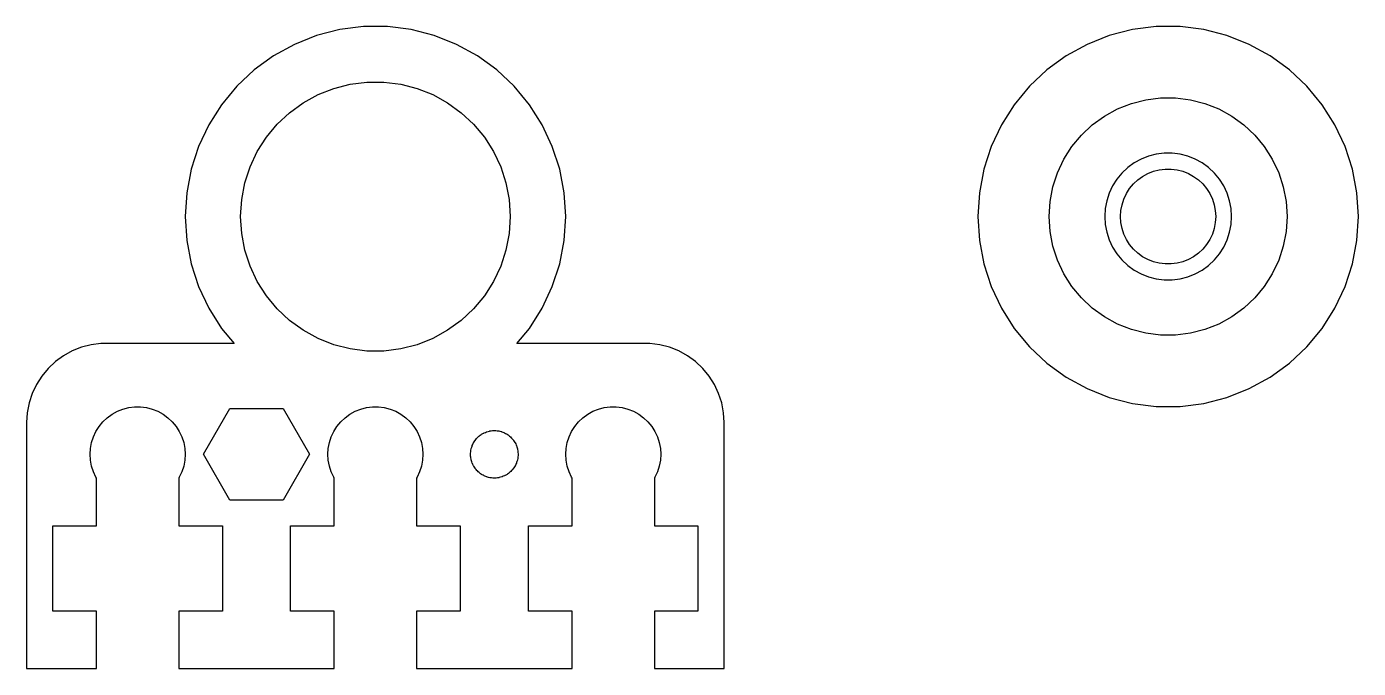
# Model space of a CAD drawing. Header units: metres. Extents: x -22 to 62, y -28 to 174.
# Drawn here: x -22 to 62, y 25.5 to 66 of the extents above; entities that cross this region are included whole.
import ezdxf

# ---------------------------------------------------------------- set-up
doc = ezdxf.new("R2010")
doc.units = ezdxf.units.M

msp = doc.modelspace()

# ---------------------------------------------------------------- linework, layer by layer
for p, q in [((-2.24857, 65.7874), (-3.70819, 65.4127)), ((-0.75348, 65.9763), (-2.24857, 65.7874)), ((0.75348, 65.9763), (-0.75348, 65.9763)), ((2.24857, 65.7874), (0.75348, 65.9763)), ((3.70819, 65.4127), (2.24857, 65.7874)), ((47.7514, 65.7874), (46.2918, 65.4127)), ((49.2465, 65.9763), (47.7514, 65.7874)), ((50.7535, 65.9763), (49.2465, 65.9763)), ((52.2486, 65.7874), (50.7535, 65.9763)), ((53.7082, 65.4127), (52.2486, 65.7874)), ((-5.10934, 64.8579), (-6.42992, 64.1319)), ((-3.70819, 65.4127), (-5.10934, 64.8579)), ((5.10934, 64.8579), (3.70819, 65.4127)), ((6.42992, 64.1319), (5.10934, 64.8579)), ((44.8906, 64.8579), (43.5701, 64.1319)), ((46.2918, 65.4127), (44.8906, 64.8579)), ((55.1093, 64.8579), (53.7082, 65.4127)), ((56.4299, 64.1319), (55.1093, 64.8579)), ((-6.42992, 64.1319), (-7.64908, 63.2462)), ((7.64908, 63.2462), (6.42992, 64.1319)), ((43.5701, 64.1319), (42.3509, 63.2462)), ((57.6491, 63.2462), (56.4299, 64.1319)), ((-7.64908, 63.2462), (-8.74762, 62.2146)), ((8.74762, 62.2146), (7.64908, 63.2462)), ((42.3509, 63.2462), (41.2524, 62.2146)), ((58.7476, 62.2146), (57.6491, 63.2462)), ((-8.74762, 62.2146), (-9.70819, 61.0534)), ((-2.62663, 62.084), (-1.59273, 62.3494)), ((-1.59273, 62.3494), (-0.53371, 62.4832)), ((-0.53371, 62.4832), (0.53371, 62.4832)), ((0.53371, 62.4832), (1.59273, 62.3494)), ((1.59273, 62.3494), (2.62663, 62.084)), ((9.70819, 61.0534), (8.74762, 62.2146)), ((41.2524, 62.2146), (40.2918, 61.0534)), ((59.7082, 61.0534), (58.7476, 62.2146)), ((-4.55452, 61.1768), (-3.61911, 61.691)), ((-3.61911, 61.691), (-2.62663, 62.084)), ((2.62663, 62.084), (3.61911, 61.691)), ((3.61911, 61.691), (4.55452, 61.1768)), ((47.6824, 61.1329), (48.5946, 61.3671)), ((48.5946, 61.3671), (49.5291, 61.4852)), ((49.5291, 61.4852), (50.4709, 61.4852)), ((50.4709, 61.4852), (51.4053, 61.3671)), ((51.4053, 61.3671), (52.3176, 61.1329)), ((-9.70819, 61.0534), (-10.5157, 59.781)), ((-6.19623, 59.8186), (-5.41809, 60.5494)), ((-5.41809, 60.5494), (-4.55452, 61.1768)), ((4.55452, 61.1768), (5.41809, 60.5494)), ((5.41809, 60.5494), (6.19623, 59.8186)), ((10.5157, 59.781), (9.70819, 61.0534)), ((40.2918, 61.0534), (39.4843, 59.781)), ((45.9813, 60.3325), (46.8067, 60.7862)), ((46.8067, 60.7862), (47.6824, 61.1329)), ((52.3176, 61.1329), (53.1933, 60.7862)), ((53.1933, 60.7862), (54.0187, 60.3325)), ((60.5157, 59.781), (59.7082, 61.0534)), ((-10.5157, 59.781), (-11.1573, 58.4175)), ((-6.87663, 58.9962), (-6.19623, 59.8186)), ((6.19623, 59.8186), (6.87663, 58.9962)), ((11.1573, 58.4175), (10.5157, 59.781)), ((39.4843, 59.781), (38.8427, 58.4175)), ((44.5327, 59.1341), (45.2193, 59.7788)), ((45.2193, 59.7788), (45.9813, 60.3325)), ((54.0187, 60.3325), (54.7807, 59.7788)), ((54.7807, 59.7788), (55.4673, 59.1341)), ((61.1573, 58.4175), (60.5157, 59.781)), ((-7.44859, 58.0949), (-6.87663, 58.9962)), ((6.87663, 58.9962), (7.44859, 58.0949)), ((43.9324, 58.4084), (44.5327, 59.1341)), ((55.4673, 59.1341), (56.0676, 58.4084)), ((-11.1573, 58.4175), (-11.623, 56.9843)), ((-7.90309, 57.129), (-7.44859, 58.0949)), ((7.44859, 58.0949), (7.90309, 57.129)), ((11.623, 56.9843), (11.1573, 58.4175)), ((38.8427, 58.4175), (38.377, 56.9843)), ((43.4277, 57.6131), (43.9324, 58.4084)), ((49.7488, 57.9921), (49.2505, 57.9291)), ((50.2512, 57.9921), (49.7488, 57.9921)), ((50.7495, 57.9291), (50.2512, 57.9921)), ((56.0676, 58.4084), (56.5723, 57.6131)), ((61.623, 56.9843), (61.1573, 58.4175)), ((-8.23296, 56.1139), (-7.90309, 57.129)), ((7.90309, 57.129), (8.23296, 56.1139)), ((43.0267, 56.7609), (43.4277, 57.6131)), ((47.8567, 57.3773), (47.4503, 57.082)), ((48.2969, 57.6193), (47.8567, 57.3773)), ((48.7639, 57.8042), (48.2969, 57.6193)), ((49.2505, 57.9291), (48.7639, 57.8042)), ((51.2361, 57.8042), (50.7495, 57.9291)), ((51.7031, 57.6193), (51.2361, 57.8042)), ((52.1433, 57.3773), (51.7031, 57.6193)), ((52.5497, 57.082), (52.1433, 57.3773)), ((56.5723, 57.6131), (56.9733, 56.7609)), ((-11.623, 56.9843), (-11.9054, 55.504)), ((11.9054, 55.504), (11.623, 56.9843)), ((38.377, 56.9843), (38.0946, 55.504)), ((42.7356, 55.8652), (43.0267, 56.7609)), ((46.7639, 56.3511), (46.4948, 55.927)), ((47.0841, 56.7382), (46.7639, 56.3511)), ((47.4503, 57.082), (47.0841, 56.7382)), ((47.8131, 56.0536), (48.0877, 56.3115)), ((48.0877, 56.3115), (48.3925, 56.533)), ((48.3925, 56.533), (48.7227, 56.7145)), ((48.7227, 56.7145), (49.0729, 56.8532)), ((49.0729, 56.8532), (49.4379, 56.9469)), ((49.4379, 56.9469), (49.8116, 56.9941)), ((49.8116, 56.9941), (50.1884, 56.9941)), ((50.1884, 56.9941), (50.5621, 56.9469)), ((50.5621, 56.9469), (50.927, 56.8532)), ((50.927, 56.8532), (51.2773, 56.7145)), ((51.2773, 56.7145), (51.6075, 56.533)), ((51.6075, 56.533), (51.9123, 56.3115)), ((51.9123, 56.3115), (52.1869, 56.0536)), ((52.9159, 56.7382), (52.5497, 57.082)), ((53.2361, 56.3511), (52.9159, 56.7382)), ((53.5052, 55.927), (53.2361, 56.3511)), ((56.9733, 56.7609), (57.2644, 55.8652)), ((61.9054, 55.504), (61.623, 56.9843)), ((-11.9054, 55.504), (-12, 54)), ((-8.43297, 55.0653), (-8.23296, 56.1139)), ((8.23296, 56.1139), (8.43297, 55.0653)), ((12, 54), (11.9054, 55.504)), ((38.0946, 55.504), (38, 54)), ((42.5591, 54.94), (42.7356, 55.8652)), ((46.2809, 55.4725), (46.1257, 54.9948)), ((46.4948, 55.927), (46.2809, 55.4725)), ((47.2107, 55.1044), (47.3711, 55.4453)), ((47.3711, 55.4453), (47.5729, 55.7634)), ((47.5729, 55.7634), (47.8131, 56.0536)), ((52.1869, 56.0536), (52.427, 55.7634)), ((52.427, 55.7634), (52.6289, 55.4453)), ((52.6289, 55.4453), (52.7893, 55.1044)), ((53.7191, 55.4725), (53.5052, 55.927)), ((53.8743, 54.9948), (53.7191, 55.4725)), ((57.2644, 55.8652), (57.4409, 54.94)), ((62, 54), (61.9054, 55.504)), ((-8.5, 54), (-8.43297, 55.0653)), ((8.43297, 55.0653), (8.5, 54)), ((42.5, 54), (42.5591, 54.94)), ((46.1257, 54.9948), (46.0315, 54.5013)), ((47.0237, 54.376), (47.0942, 54.7461)), ((47.0942, 54.7461), (47.2107, 55.1044)), ((52.7893, 55.1044), (52.9057, 54.7461)), ((52.9057, 54.7461), (52.9763, 54.376)), ((53.9685, 54.5013), (53.8743, 54.9948)), ((57.4409, 54.94), (57.5, 54)), ((-12, 54), (-11.9054, 52.496)), ((-8.43297, 52.9347), (-8.5, 54)), ((8.5, 54), (8.43297, 52.9347)), ((11.9054, 52.496), (12, 54)), ((38, 54), (38.0946, 52.496)), ((42.5591, 53.06), (42.5, 54)), ((46.0315, 54.5013), (46, 54)), ((46, 54), (46.0315, 53.4987)), ((47, 54), (47.0237, 54.376)), ((47.0237, 53.624), (47, 54)), ((52.9763, 54.376), (53, 54)), ((53, 54), (52.9763, 53.624)), ((54, 54), (53.9685, 54.5013)), ((53.9685, 53.4987), (54, 54)), ((57.5, 54), (57.4409, 53.06)), ((61.9054, 52.496), (62, 54)), ((-8.23296, 51.8861), (-8.43297, 52.9347)), ((8.43297, 52.9347), (8.23296, 51.8861)), ((42.7356, 52.1348), (42.5591, 53.06)), ((46.0315, 53.4987), (46.1257, 53.0052)), ((46.1257, 53.0052), (46.2809, 52.5275)), ((47.0942, 53.2539), (47.0237, 53.624)), ((47.2107, 52.8956), (47.0942, 53.2539)), ((52.9057, 53.2539), (52.7893, 52.8956)), ((52.9763, 53.624), (52.9057, 53.2539)), ((53.7191, 52.5275), (53.8743, 53.0052)), ((53.8743, 53.0052), (53.9685, 53.4987)), ((57.4409, 53.06), (57.2644, 52.1348)), ((-11.9054, 52.496), (-11.623, 51.0157)), ((11.623, 51.0157), (11.9054, 52.496)), ((38.0946, 52.496), (38.377, 51.0157)), ((43.0267, 51.2391), (42.7356, 52.1348)), ((46.2809, 52.5275), (46.4948, 52.073)), ((47.3711, 52.5547), (47.2107, 52.8956)), ((47.5729, 52.2366), (47.3711, 52.5547)), ((47.8131, 51.9464), (47.5729, 52.2366)), ((52.427, 52.2366), (52.1869, 51.9464)), ((52.6289, 52.5547), (52.427, 52.2366)), ((52.7893, 52.8956), (52.6289, 52.5547)), ((53.5052, 52.073), (53.7191, 52.5275)), ((57.2644, 52.1348), (56.9733, 51.2391)), ((61.623, 51.0157), (61.9054, 52.496)), ((-7.90309, 50.871), (-8.23296, 51.8861)), ((8.23296, 51.8861), (7.90309, 50.871)), ((46.4948, 52.073), (46.7639, 51.6489)), ((46.7639, 51.6489), (47.0841, 51.2618)), ((47.0841, 51.2618), (47.4503, 50.918)), ((48.0877, 51.6885), (47.8131, 51.9464)), ((48.3925, 51.467), (48.0877, 51.6885)), ((48.7227, 51.2855), (48.3925, 51.467)), ((49.0729, 51.1468), (48.7227, 51.2855)), ((51.2773, 51.2855), (50.927, 51.1468)), ((51.6075, 51.467), (51.2773, 51.2855)), ((51.9123, 51.6885), (51.6075, 51.467)), ((52.1869, 51.9464), (51.9123, 51.6885)), ((52.5497, 50.918), (52.9159, 51.2618)), ((52.9159, 51.2618), (53.2361, 51.6489)), ((53.2361, 51.6489), (53.5052, 52.073)), ((-11.623, 51.0157), (-11.1573, 49.5825)), ((-7.44859, 49.9051), (-7.90309, 50.871)), ((7.90309, 50.871), (7.44859, 49.9051)), ((11.1573, 49.5825), (11.623, 51.0157)), ((38.377, 51.0157), (38.8427, 49.5825)), ((43.4277, 50.3869), (43.0267, 51.2391)), ((47.4503, 50.918), (47.8567, 50.6227)), ((47.8567, 50.6227), (48.2969, 50.3807)), ((49.4379, 51.0531), (49.0729, 51.1468)), ((49.8116, 51.0059), (49.4379, 51.0531)), ((50.1884, 51.0059), (49.8116, 51.0059)), ((50.5621, 51.0531), (50.1884, 51.0059)), ((50.927, 51.1468), (50.5621, 51.0531)), ((51.7031, 50.3807), (52.1433, 50.6227)), ((52.1433, 50.6227), (52.5497, 50.918)), ((56.9733, 51.2391), (56.5723, 50.3869)), ((61.1573, 49.5825), (61.623, 51.0157)), ((-11.1573, 49.5825), (-10.5157, 48.219)), ((-6.87663, 49.0038), (-7.44859, 49.9051)), ((7.44859, 49.9051), (6.87663, 49.0038)), ((10.5157, 48.219), (11.1573, 49.5825)), ((38.8427, 49.5825), (39.4843, 48.219)), ((43.9324, 49.5916), (43.4277, 50.3869)), ((44.5327, 48.8659), (43.9324, 49.5916)), ((48.2969, 50.3807), (48.7639, 50.1958)), ((48.7639, 50.1958), (49.2505, 50.0709)), ((49.2505, 50.0709), (49.7488, 50.0079)), ((49.7488, 50.0079), (50.2512, 50.0079)), ((50.2512, 50.0079), (50.7495, 50.0709)), ((50.7495, 50.0709), (51.2361, 50.1958)), ((51.2361, 50.1958), (51.7031, 50.3807)), ((56.0676, 49.5916), (55.4673, 48.8659)), ((56.5723, 50.3869), (56.0676, 49.5916)), ((60.5157, 48.219), (61.1573, 49.5825)), ((-6.19623, 48.1814), (-6.87663, 49.0038)), ((6.87663, 49.0038), (6.19623, 48.1814)), ((45.2193, 48.2212), (44.5327, 48.8659)), ((55.4673, 48.8659), (54.7807, 48.2212)), ((-10.5157, 48.219), (-9.70819, 46.9466)), ((-5.41809, 47.4506), (-6.19623, 48.1814)), ((6.19623, 48.1814), (5.41809, 47.4506)), ((9.70819, 46.9466), (10.5157, 48.219)), ((39.4843, 48.219), (40.2918, 46.9466)), ((45.9813, 47.6675), (45.2193, 48.2212)), ((54.7807, 48.2212), (54.0187, 47.6675)), ((59.7082, 46.9466), (60.5157, 48.219)), ((-4.55452, 46.8232), (-5.41809, 47.4506)), ((5.41809, 47.4506), (4.55452, 46.8232)), ((46.8067, 47.2138), (45.9813, 47.6675)), ((47.6824, 46.8671), (46.8067, 47.2138)), ((53.1933, 47.2138), (52.3176, 46.8671)), ((54.0187, 47.6675), (53.1933, 47.2138)), ((-9.70819, 46.9466), (-8.91696, 45.9901)), ((-3.61911, 46.309), (-4.55452, 46.8232)), ((-2.62663, 45.916), (-3.61911, 46.309)), ((3.61911, 46.309), (2.62663, 45.916)), ((4.55452, 46.8232), (3.61911, 46.309)), ((8.91696, 45.9901), (9.70819, 46.9466)), ((40.2918, 46.9466), (41.2524, 45.7854)), ((48.5946, 46.6329), (47.6824, 46.8671)), ((49.5291, 46.5148), (48.5946, 46.6329)), ((50.4709, 46.5148), (49.5291, 46.5148)), ((51.4053, 46.6329), (50.4709, 46.5148)), ((52.3176, 46.8671), (51.4053, 46.6329)), ((58.7476, 45.7854), (59.7082, 46.9466)), ((-19.1289, 45.5241), (-19.6791, 45.2216)), ((-18.5451, 45.7553), (-19.1289, 45.5241)), ((-17.9369, 45.9114), (-18.5451, 45.7553)), ((-17.3139, 45.9901), (-17.9369, 45.9114)), ((-8.91696, 45.9901), (-17.3139, 45.9901)), ((-1.59273, 45.6506), (-2.62663, 45.916)), ((-0.53371, 45.5168), (-1.59273, 45.6506)), ((0.53371, 45.5168), (-0.53371, 45.5168)), ((1.59273, 45.6506), (0.53371, 45.5168)), ((2.62663, 45.916), (1.59273, 45.6506)), ((17.3139, 45.9901), (8.91696, 45.9901)), ((17.9369, 45.9114), (17.3139, 45.9901)), ((18.5451, 45.7553), (17.9369, 45.9114)), ((19.1289, 45.5241), (18.5451, 45.7553)), ((19.6791, 45.2216), (19.1289, 45.5241)), ((41.2524, 45.7854), (42.3509, 44.7538)), ((57.6491, 44.7538), (58.7476, 45.7854)), ((-20.1871, 44.8526), (-20.6448, 44.4227)), ((-19.6791, 45.2216), (-20.1871, 44.8526)), ((20.1871, 44.8526), (19.6791, 45.2216)), ((20.6448, 44.4227), (20.1871, 44.8526)), ((42.3509, 44.7538), (43.5701, 43.8681)), ((56.4299, 43.8681), (57.6491, 44.7538)), ((-21.0451, 43.9389), (-21.3815, 43.4088)), ((-20.6448, 44.4227), (-21.0451, 43.9389)), ((21.0451, 43.9389), (20.6448, 44.4227)), ((21.3815, 43.4088), (21.0451, 43.9389)), ((43.5701, 43.8681), (44.8906, 43.1421)), ((55.1093, 43.1421), (56.4299, 43.8681)), ((-21.6489, 42.8406), (-21.8429, 42.2435)), ((-21.3815, 43.4088), (-21.6489, 42.8406)), ((21.6489, 42.8406), (21.3815, 43.4088)), ((21.8429, 42.2435), (21.6489, 42.8406)), ((44.8906, 43.1421), (46.2918, 42.5873)), ((53.7082, 42.5873), (55.1093, 43.1421)), ((-21.8429, 42.2435), (-21.9606, 41.6267)), ((21.9606, 41.6267), (21.8429, 42.2435)), ((46.2918, 42.5873), (47.7514, 42.2126)), ((47.7514, 42.2126), (49.2465, 42.0237)), ((49.2465, 42.0237), (50.7535, 42.0237)), ((50.7535, 42.0237), (52.2486, 42.2126)), ((52.2486, 42.2126), (53.7082, 42.5873)), ((-21.9606, 41.6267), (-22, 41)), ((-17.1869, 41.0536), (-16.9123, 41.3116)), ((-16.9123, 41.3116), (-16.6075, 41.533)), ((-16.6075, 41.533), (-16.2773, 41.7145)), ((-16.2773, 41.7145), (-15.927, 41.8532)), ((-15.927, 41.8532), (-15.5621, 41.9469)), ((-15.5621, 41.9469), (-15.1884, 41.9941)), ((-15.1884, 41.9941), (-14.8116, 41.9941)), ((-14.8116, 41.9941), (-14.4379, 41.9469)), ((-14.4379, 41.9469), (-14.0729, 41.8532)), ((-14.0729, 41.8532), (-13.7227, 41.7145)), ((-13.7227, 41.7145), (-13.3925, 41.533)), ((-13.3925, 41.533), (-13.0877, 41.3116)), ((-13.0877, 41.3116), (-12.8131, 41.0536)), ((-10.8466, 39), (-9.17329, 41.8982)), ((-9.17329, 41.8982), (-5.82671, 41.8982)), ((-5.82671, 41.8982), (-4.1534, 39)), ((-2.1869, 41.0536), (-1.91226, 41.3116)), ((-1.91226, 41.3116), (-1.60747, 41.533)), ((-1.60747, 41.533), (-1.27733, 41.7145)), ((-1.27733, 41.7145), (-0.92705, 41.8532)), ((-0.92705, 41.8532), (-0.56213, 41.9469)), ((-0.56213, 41.9469), (-0.18837, 41.9941)), ((-0.18837, 41.9941), (0.18837, 41.9941)), ((0.18837, 41.9941), (0.56213, 41.9469)), ((0.56213, 41.9469), (0.92705, 41.8532)), ((0.92705, 41.8532), (1.27733, 41.7145)), ((1.27733, 41.7145), (1.60747, 41.533)), ((1.60747, 41.533), (1.91226, 41.3116)), ((1.91226, 41.3116), (2.1869, 41.0536)), ((12.8131, 41.0536), (13.0877, 41.3116)), ((13.0877, 41.3116), (13.3925, 41.533)), ((13.3925, 41.533), (13.7227, 41.7145)), ((13.7227, 41.7145), (14.0729, 41.8532)), ((14.0729, 41.8532), (14.4379, 41.9469)), ((14.4379, 41.9469), (14.8116, 41.9941)), ((14.8116, 41.9941), (15.1884, 41.9941)), ((15.1884, 41.9941), (15.5621, 41.9469)), ((15.5621, 41.9469), (15.927, 41.8532)), ((15.927, 41.8532), (16.2773, 41.7145)), ((16.2773, 41.7145), (16.6075, 41.533)), ((16.6075, 41.533), (16.9123, 41.3116)), ((16.9123, 41.3116), (17.1869, 41.0536)), ((22, 41), (21.9606, 41.6267)), ((-22, 41), (-22, 25.5)), ((-17.7893, 40.1044), (-17.6289, 40.4453)), ((-17.6289, 40.4453), (-17.427, 40.7634)), ((-17.427, 40.7634), (-17.1869, 41.0536)), ((-12.8131, 41.0536), (-12.5729, 40.7634)), ((-12.5729, 40.7634), (-12.3711, 40.4453)), ((-12.3711, 40.4453), (-12.2107, 40.1044)), ((-2.78932, 40.1044), (-2.62891, 40.4453)), ((-2.62891, 40.4453), (-2.42705, 40.7634)), ((-2.42705, 40.7634), (-2.1869, 41.0536)), ((2.1869, 41.0536), (2.42705, 40.7634)), ((2.42705, 40.7634), (2.62891, 40.4453)), ((2.62891, 40.4453), (2.78932, 40.1044)), ((6.76505, 40.3043), (6.83304, 40.3436)), ((6.83304, 40.3436), (6.84753, 40.3497)), ((6.84753, 40.3497), (6.86133, 40.3573)), ((6.86133, 40.3573), (6.93431, 40.3861)), ((6.93431, 40.3861), (7.0067, 40.4166)), ((7.0067, 40.4166), (7.02184, 40.4208)), ((7.02184, 40.4208), (7.03647, 40.4266)), ((7.03647, 40.4266), (7.1125, 40.4461)), ((7.1125, 40.4461), (7.18813, 40.4672)), ((7.18813, 40.4672), (7.20369, 40.4695)), ((7.20369, 40.4695), (7.21892, 40.4734)), ((7.21892, 40.4734), (7.29681, 40.4833)), ((7.29681, 40.4833), (7.37448, 40.4948)), ((7.37448, 40.4948), (7.3902, 40.4951)), ((7.3902, 40.4951), (7.40581, 40.4971)), ((7.40581, 40.4971), (7.48433, 40.4971)), ((7.48433, 40.4971), (7.56281, 40.4987)), ((7.56281, 40.4987), (7.57845, 40.4971)), ((7.57845, 40.4971), (7.59418, 40.4971)), ((7.59418, 40.4971), (7.67207, 40.4872)), ((7.67207, 40.4872), (7.75015, 40.479)), ((7.75015, 40.479), (7.76546, 40.4754)), ((7.76546, 40.4754), (7.78107, 40.4734)), ((7.78107, 40.4734), (7.85712, 40.4539)), ((7.85712, 40.4539), (7.93353, 40.436)), ((7.93353, 40.436), (7.94829, 40.4305)), ((7.94829, 40.4305), (7.96352, 40.4266)), ((7.96352, 40.4266), (8.0365, 40.3977)), ((8.0365, 40.3977), (8.11009, 40.3703)), ((8.11009, 40.3703), (8.12404, 40.363)), ((8.12404, 40.363), (8.13866, 40.3573)), ((8.13866, 40.3573), (8.20744, 40.3194)), ((12.2107, 40.1044), (12.3711, 40.4453)), ((12.3711, 40.4453), (12.5729, 40.7634)), ((12.5729, 40.7634), (12.8131, 41.0536)), ((17.1869, 41.0536), (17.427, 40.7634)), ((17.427, 40.7634), (17.6289, 40.4453)), ((17.6289, 40.4453), (17.7893, 40.1044)), ((22, 25.5), (22, 41)), ((-17.9763, 39.376), (-17.9057, 39.7461)), ((-17.9057, 39.7461), (-17.7893, 40.1044)), ((-12.2107, 40.1044), (-12.0942, 39.7461)), ((-12.0942, 39.7461), (-12.0237, 39.376)), ((-2.97633, 39.376), (-2.90575, 39.7461)), ((-2.90575, 39.7461), (-2.78932, 40.1044)), ((2.78932, 40.1044), (2.90575, 39.7461)), ((2.90575, 39.7461), (2.97633, 39.376)), ((6.07137, 39.4477), (6.09407, 39.5229)), ((6.09407, 39.5229), (6.10046, 39.5372)), ((6.10046, 39.5372), (6.10533, 39.5522)), ((6.10533, 39.5522), (6.13875, 39.6232)), ((6.13875, 39.6232), (6.17068, 39.6949)), ((6.17068, 39.6949), (6.17883, 39.7084)), ((6.17883, 39.7084), (6.18553, 39.7226)), ((6.18553, 39.7226), (6.2276, 39.7889)), ((6.2276, 39.7889), (6.26826, 39.8561)), ((6.26826, 39.8561), (6.27805, 39.8684)), ((6.27805, 39.8684), (6.28647, 39.8817)), ((6.28647, 39.8817), (6.33652, 39.9422)), ((6.33652, 39.9422), (6.38527, 40.0037)), ((6.38527, 40.0037), (6.39651, 40.0147)), ((6.39651, 40.0147), (6.40654, 40.0268)), ((6.40654, 40.0268), (6.46378, 40.0806)), ((6.46378, 40.0806), (6.51987, 40.1355)), ((6.51987, 40.1355), (6.53239, 40.145)), ((6.53239, 40.145), (6.54385, 40.1558)), ((6.54385, 40.1558), (6.60738, 40.2019)), ((6.60738, 40.2019), (6.66991, 40.2494)), ((6.66991, 40.2494), (6.68353, 40.2572)), ((6.68353, 40.2572), (6.69626, 40.2665)), ((6.69626, 40.2665), (6.76505, 40.3043)), ((8.20744, 40.3194), (8.27704, 40.2831)), ((8.27704, 40.2831), (8.28995, 40.2741)), ((8.28995, 40.2741), (8.30373, 40.2665)), ((8.30373, 40.2665), (8.36723, 40.2204)), ((8.36723, 40.2204), (8.43172, 40.1756)), ((8.43172, 40.1756), (8.44341, 40.165)), ((8.44341, 40.165), (8.45613, 40.1558)), ((8.45613, 40.1558), (8.51335, 40.102)), ((8.51335, 40.102), (8.5717, 40.0495)), ((8.5717, 40.0495), (8.58199, 40.0376)), ((8.58199, 40.0376), (8.59344, 40.0268)), ((8.59344, 40.0268), (8.64348, 39.9664)), ((8.64348, 39.9664), (8.69479, 39.9069)), ((8.69479, 39.9069), (8.70349, 39.8938)), ((8.70349, 39.8938), (8.71352, 39.8817)), ((8.71352, 39.8817), (8.75558, 39.8154)), ((8.75558, 39.8154), (8.79903, 39.75)), ((8.79903, 39.75), (8.80603, 39.7359)), ((8.80603, 39.7359), (8.81445, 39.7226)), ((8.81445, 39.7226), (8.84787, 39.6516)), ((8.84787, 39.6516), (8.88278, 39.5813)), ((8.88278, 39.5813), (8.88795, 39.5664)), ((8.88795, 39.5664), (8.89465, 39.5522)), ((8.89465, 39.5522), (8.91891, 39.4775)), ((12.0237, 39.376), (12.0942, 39.7461)), ((12.0942, 39.7461), (12.2107, 40.1044)), ((17.7893, 40.1044), (17.9057, 39.7461)), ((17.9057, 39.7461), (17.9763, 39.376)), ((-18, 39), (-17.9763, 39.376)), ((-17.9763, 38.624), (-18, 39)), ((-12.0237, 39.376), (-12, 39)), ((-12, 39), (-12.0237, 38.624)), ((-9.17329, 36.1018), (-10.8466, 39)), ((-4.1534, 39), (-5.82671, 36.1018)), ((-3, 39), (-2.97633, 39.376)), ((-2.97633, 38.624), (-3, 39)), ((2.97633, 39.376), (3, 39)), ((3, 39), (2.97633, 38.624)), ((6, 39), (6.00491, 39.0783)), ((6.00098, 38.9843), (6, 39)), ((6.00032, 38.9686), (6.00098, 38.9843)), ((6.0069, 38.8904), (6.00032, 38.9686)), ((6.00491, 39.0783), (6.00821, 39.1568)), ((6.01183, 38.812), (6.0069, 38.8904)), ((6.00821, 39.1568), (6.01083, 39.1723)), ((6.01083, 39.1723), (6.01183, 39.188)), ((6.01183, 39.188), (6.02654, 39.2651)), ((6.01477, 38.7966), (6.01183, 38.812)), ((6.01608, 38.7809), (6.01477, 38.7966)), ((6.03241, 38.7041), (6.01608, 38.7809)), ((6.02654, 39.2651), (6.03963, 39.3425)), ((6.04712, 38.627), (6.03241, 38.7041)), ((6.03963, 39.3425), (6.04417, 39.3576)), ((6.04417, 39.3576), (6.04712, 39.373)), ((6.04712, 39.373), (6.07137, 39.4477)), ((8.91891, 39.4775), (8.94473, 39.4034)), ((8.94473, 39.4034), (8.94801, 39.388)), ((8.94801, 39.388), (8.95287, 39.373)), ((8.95287, 39.373), (8.96758, 39.2959)), ((8.95581, 38.6424), (8.95287, 38.627)), ((8.96036, 38.6575), (8.95581, 38.6424)), ((8.97345, 38.7349), (8.96036, 38.6575)), ((8.96758, 39.2959), (8.9839, 39.2191)), ((8.98816, 38.812), (8.97345, 38.7349)), ((8.9839, 39.2191), (8.98521, 39.2035)), ((8.98521, 39.2035), (8.98816, 39.188)), ((8.98816, 39.188), (8.99309, 39.1096)), ((8.98915, 38.8277), (8.98816, 38.812)), ((8.99178, 38.8432), (8.98915, 38.8277)), ((8.99506, 38.9216), (8.99178, 38.8432)), ((8.99309, 39.1096), (8.99966, 39.0314)), ((9, 39), (8.99506, 38.9216)), ((8.99966, 39.0314), (8.99901, 39.0157)), ((8.99901, 39.0157), (9, 39)), ((12, 39), (12.0237, 39.376)), ((12.0237, 38.624), (12, 39)), ((17.9763, 39.376), (18, 39)), ((18, 39), (17.9763, 38.624)), ((-17.9057, 38.2539), (-17.9763, 38.624)), ((-17.7893, 37.8956), (-17.9057, 38.2539)), ((-17.6289, 37.5547), (-17.7893, 37.8956)), ((-12.2107, 37.8956), (-12.3711, 37.5547)), ((-12.0942, 38.2539), (-12.2107, 37.8956)), ((-12.0237, 38.624), (-12.0942, 38.2539)), ((-2.90575, 38.2539), (-2.97633, 38.624)), ((-2.78932, 37.8956), (-2.90575, 38.2539)), ((-2.62891, 37.5547), (-2.78932, 37.8956)), ((2.78932, 37.8956), (2.62891, 37.5547)), ((2.90575, 38.2539), (2.78932, 37.8956)), ((2.97633, 38.624), (2.90575, 38.2539)), ((6.05197, 38.612), (6.04712, 38.627)), ((6.05525, 38.5966), (6.05197, 38.612)), ((6.08107, 38.5225), (6.05525, 38.5966)), ((6.10533, 38.4478), (6.08107, 38.5225)), ((6.11203, 38.4336), (6.10533, 38.4478)), ((6.1172, 38.4187), (6.11203, 38.4336)), ((6.15211, 38.3484), (6.1172, 38.4187)), ((6.18553, 38.2774), (6.15211, 38.3484)), ((6.19395, 38.2641), (6.18553, 38.2774)), ((6.20096, 38.25), (6.19395, 38.2641)), ((6.2444, 38.1846), (6.20096, 38.25)), ((6.28647, 38.1183), (6.2444, 38.1846)), ((6.29649, 38.1062), (6.28647, 38.1183)), ((6.30519, 38.0931), (6.29649, 38.1062)), ((6.35651, 38.0337), (6.30519, 38.0931)), ((6.40654, 37.9732), (6.35651, 38.0337)), ((6.418, 37.9624), (6.40654, 37.9732)), ((6.42828, 37.9505), (6.418, 37.9624)), ((6.48663, 37.898), (6.42828, 37.9505)), ((6.54385, 37.8442), (6.48663, 37.898)), ((6.55658, 37.835), (6.54385, 37.8442)), ((6.56827, 37.8245), (6.55658, 37.835)), ((6.63275, 37.7796), (6.56827, 37.8245)), ((8.45613, 37.8442), (8.39261, 37.7981)), ((8.46759, 37.855), (8.45613, 37.8442)), ((8.48012, 37.8645), (8.46759, 37.855)), ((8.53621, 37.9194), (8.48012, 37.8645)), ((8.59344, 37.9732), (8.53621, 37.9194)), ((8.60347, 37.9853), (8.59344, 37.9732)), ((8.61472, 37.9963), (8.60347, 37.9853)), ((8.66347, 38.0578), (8.61472, 37.9963)), ((8.71352, 38.1183), (8.66347, 38.0578)), ((8.72194, 38.1316), (8.71352, 38.1183)), ((8.73172, 38.1439), (8.72194, 38.1316)), ((8.77238, 38.2111), (8.73172, 38.1439)), ((8.81445, 38.2774), (8.77238, 38.2111)), ((8.82115, 38.2916), (8.81445, 38.2774)), ((8.8293, 38.3051), (8.82115, 38.2916)), ((8.86124, 38.3768), (8.8293, 38.3051)), ((8.89465, 38.4478), (8.86124, 38.3768)), ((8.89952, 38.4628), (8.89465, 38.4478)), ((8.90591, 38.4771), (8.89952, 38.4628)), ((8.92862, 38.5523), (8.90591, 38.4771)), ((8.95287, 38.627), (8.92862, 38.5523)), ((12.0942, 38.2539), (12.0237, 38.624)), ((12.2107, 37.8956), (12.0942, 38.2539)), ((12.3711, 37.5547), (12.2107, 37.8956)), ((17.7893, 37.8956), (17.6289, 37.5547)), ((17.9057, 38.2539), (17.7893, 37.8956)), ((17.9763, 38.624), (17.9057, 38.2539)), ((-17.5942, 37.5), (-17.6289, 37.5547)), ((-17.5942, 34.5), (-17.5942, 37.5)), ((-12.3711, 37.5547), (-12.4058, 37.5)), ((-12.4058, 37.5), (-12.4058, 34.5)), ((-2.59418, 37.5), (-2.62891, 37.5547)), ((-2.59418, 34.5), (-2.59418, 37.5)), ((2.62891, 37.5547), (2.59418, 37.5)), ((2.59418, 37.5), (2.59418, 34.5)), ((6.69626, 37.7335), (6.63275, 37.7796)), ((6.71004, 37.7259), (6.69626, 37.7335)), ((6.72295, 37.717), (6.71004, 37.7259)), ((6.79254, 37.6806), (6.72295, 37.717)), ((6.86133, 37.6428), (6.79254, 37.6806)), ((6.87595, 37.637), (6.86133, 37.6428)), ((6.88989, 37.6297), (6.87595, 37.637)), ((6.96349, 37.6023), (6.88989, 37.6297)), ((7.03647, 37.5734), (6.96349, 37.6023)), ((7.0517, 37.5695), (7.03647, 37.5734)), ((7.06645, 37.564), (7.0517, 37.5695)), ((7.14287, 37.5461), (7.06645, 37.564)), ((7.21892, 37.5266), (7.14287, 37.5461)), ((7.23453, 37.5246), (7.21892, 37.5266)), ((7.24983, 37.521), (7.23453, 37.5246)), ((7.32791, 37.5128), (7.24983, 37.521)), ((7.40581, 37.503), (7.32791, 37.5128)), ((7.42154, 37.503), (7.40581, 37.503)), ((7.43718, 37.5013), (7.42154, 37.503)), ((7.51566, 37.503), (7.43718, 37.5013)), ((7.59418, 37.503), (7.51566, 37.503)), ((7.60979, 37.5049), (7.59418, 37.503)), ((7.6255, 37.5053), (7.60979, 37.5049)), ((7.70317, 37.5167), (7.6255, 37.5053)), ((7.78107, 37.5266), (7.70317, 37.5167)), ((7.7963, 37.5305), (7.78107, 37.5266)), ((7.81186, 37.5328), (7.7963, 37.5305)), ((7.88748, 37.5539), (7.81186, 37.5328)), ((7.96352, 37.5734), (7.88748, 37.5539)), ((7.97813, 37.5792), (7.96352, 37.5734)), ((7.99329, 37.5834), (7.97813, 37.5792)), ((8.06567, 37.6139), (7.99329, 37.5834)), ((8.13866, 37.6428), (8.06567, 37.6139)), ((8.15244, 37.6503), (8.13866, 37.6428)), ((8.16695, 37.6564), (8.15244, 37.6503)), ((8.23494, 37.6957), (8.16695, 37.6564)), ((8.30373, 37.7335), (8.23494, 37.6957)), ((8.31645, 37.7428), (8.30373, 37.7335)), ((8.33008, 37.7506), (8.31645, 37.7428)), ((8.39261, 37.7981), (8.33008, 37.7506)), ((12.4058, 37.5), (12.3711, 37.5547)), ((12.4058, 34.5), (12.4058, 37.5)), ((17.6289, 37.5547), (17.5942, 37.5)), ((17.5942, 37.5), (17.5942, 34.5)), ((-5.82671, 36.1018), (-9.17329, 36.1018)), ((-20.3466, 29.1), (-20.3466, 34.5)), ((-20.3466, 34.5), (-17.5942, 34.5)), ((-12.4058, 34.5), (-9.65337, 34.5)), ((-9.65337, 34.5), (-9.65337, 29.1)), ((-5.34662, 29.1), (-5.34662, 34.5)), ((-5.34662, 34.5), (-2.59418, 34.5)), ((2.59418, 34.5), (5.34662, 34.5)), ((5.34662, 34.5), (5.34662, 29.1)), ((9.65337, 29.1), (9.65337, 34.5)), ((9.65337, 34.5), (12.4058, 34.5)), ((17.5942, 34.5), (20.3466, 34.5)), ((20.3466, 34.5), (20.3466, 29.1)), ((-17.5942, 29.1), (-20.3466, 29.1)), ((-17.5942, 25.5), (-17.5942, 29.1)), ((-9.65337, 29.1), (-12.4058, 29.1)), ((-12.4058, 29.1), (-12.4058, 25.5)), ((-2.59418, 29.1), (-5.34662, 29.1)), ((-2.59418, 25.5), (-2.59418, 29.1)), ((5.34662, 29.1), (2.59418, 29.1)), ((2.59418, 29.1), (2.59418, 25.5)), ((12.4058, 29.1), (9.65337, 29.1)), ((12.4058, 25.5), (12.4058, 29.1)), ((20.3466, 29.1), (17.5942, 29.1)), ((17.5942, 29.1), (17.5942, 25.5)), ((-22, 25.5), (-17.5942, 25.5)), ((-12.4058, 25.5), (-2.59418, 25.5)), ((2.59418, 25.5), (12.4058, 25.5)), ((17.5942, 25.5), (22, 25.5))]:
    msp.add_line(p, q)

doc.saveas('drawing.dxf')
